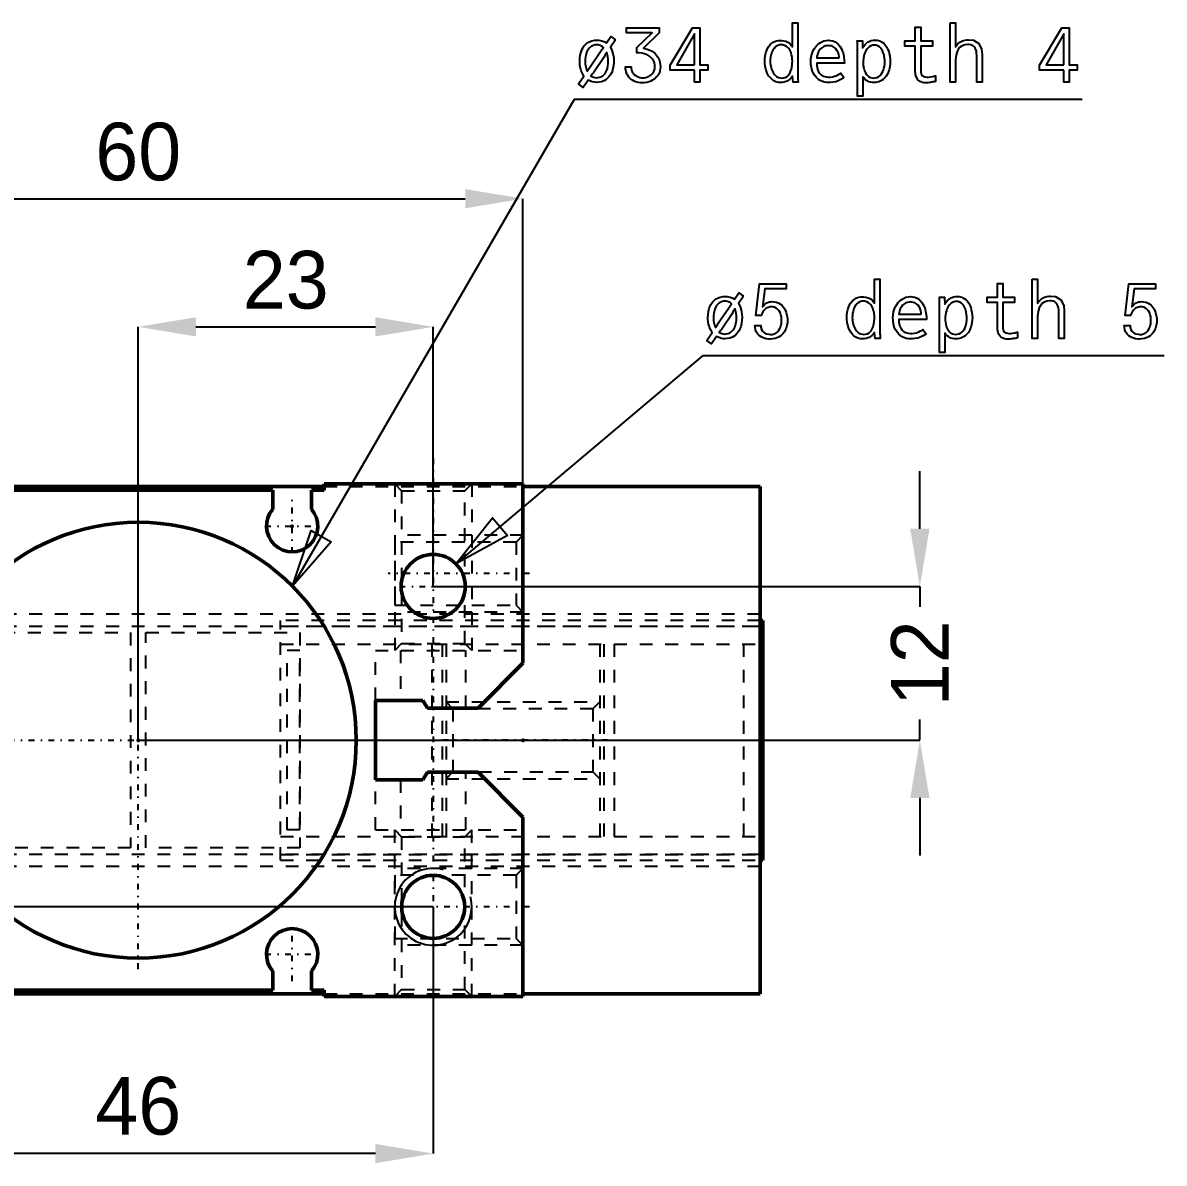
# Model space of a CAD drawing. Header units: millimetres. Extents: x -98 to 80, y -33 to 56.
# Drawn here: x -9 to 80, y -33 to 56 of the extents above; entities that cross this region are included whole.
import ezdxf

# ---------------------------------------------------------------- set-up
doc = ezdxf.new("R2010")
doc.units = ezdxf.units.MM
doc.linetypes.add('Center', pattern=[1.5, 0.45, -0.5, 0.05, -0.5])
doc.linetypes.add('Dashed', pattern=[2, 1, -1])
for name, color, linetype, lineweight in [('2d ConnectionPoints', 7, 'Continuous', 50), ('AM_0', 7, 'Continuous', 50), ('AM_4', 3, 'Continuous', 25), ('AM_5', 3, 'Continuous', 25), ('AM_7', 7, 'Center', 25), ('AM_9', 6, 'Dashed', 25)]:
    doc.layers.add(name, color=color, linetype=linetype, lineweight=lineweight)
doc.dimstyles.new('ISO-25', dxfattribs={"dimtxt": 2.5, "dimasz": 2.5, "dimexe": 1.25, "dimexo": 0.625, "dimtad": 1, "dimtxsty": 'Standard', "dimcen": 2.5, "dimadec": 0, "dimazin": 0, "dimtfac": 1, "dimtmove": 0, "dimatfit": 3, "dimfxl": 0, "dimarcsym": 0})

# ---------------------------------------------------------------- blocks, each defined once
blk = doc.blocks.new('1_MHZ2_32S_Finger_0__1_0_in_MHZ2_32S_48_0__1')
at = {"layer": 'AM_0'}
for p, q in [((48.7, 9.35), (48.5, 9.35)), ((48.7, -9.35), (48.7, 9.35)), ((48.5, 7.5), (48.7, 7.5)), ((48.5, -7.5), (48.7, -7.5)), ((48.5, -9.35), (48.7, -9.35))]:
    blk.add_line(p, q, dxfattribs=at)
at = {"layer": 'AM_4'}
for p, q in [((48.5, 8.911), (48.7, 8.911)), ((48.5, -8.911), (48.7, -8.911))]:
    blk.add_line(p, q, dxfattribs=at)
at = {"layer": 'AM_5', "linetype": 'Dashed'}
for p, q in [((24, 3), (36, 3)), ((24, -3), (36, -3))]:
    blk.add_line(p, q, dxfattribs=at)
at = {"layer": 'AM_7'}
blk.add_line((36.6, 0), (23.4, 0), dxfattribs=at)
at = {"layer": 'AM_9'}
for p, q in [((11.1, -9.35), (11.1, 9.35)), ((48.5, 9.35), (11.1, 9.35)), ((11.1, 8.911), (48.7, 8.911)), ((11.1, 8.911), (48.5, 8.911)), ((11.1, 7.5), (48.5, 7.5)), ((22.9, 7.5), (22.9, -7.5)), ((23.7, 7.5), (23.7, -7.5)), ((24, 7.5), (24, -7.5)), ((36, 7.5), (36, -7.5)), ((36.3, 7.5), (36.3, -7.5)), ((37.1, 7.5), (37.1, -7.5)), ((47.2, 7.5), (47.2, -7.5)), ((11.6, -7), (11.6, 7)), ((12.6, 7), (11.6, 7)), ((12.6, -7), (12.6, 7)), ((24.542, 2.459), (24, 3)), ((36, 3), (35.459, 2.459)), ((35.459, 2.459), (24.542, 2.459)), ((24.542, 2.459), (24.542, -2.459)), ((35.459, 2.459), (35.459, -2.459)), ((24, -3), (24.542, -2.459)), ((24.542, -2.459), (35.459, -2.459)), ((35.459, -2.459), (36, -3)), ((12.6, -7), (11.6, -7)), ((11.1, -7.5), (48.5, -7.5)), ((11.1, -8.911), (48.7, -8.911)), ((11.1, -8.911), (48.5, -8.911)), ((11.1, -9.35), (48.5, -9.35))]:
    blk.add_line(p, q, dxfattribs=at)
blk = doc.blocks.new('3_MHZ2_32S_Body_0__0_in_MHZ2_32S_48_0__1')
at = {"layer": 'AM_0'}
for p, q in [((-48.5, 19.8), (-30, 19.8)), ((-48.5, -19.8), (-48.5, 19.8)), ((-30, 20), (-14.5, 20)), ((-30, 6), (-30, 20)), ((-14.5, 19.5), (-14.5, 20)), ((-14.5, 19.8), (14.5, 19.8)), ((14.5, 20), (30, 20)), ((14.5, 20), (14.5, 19.5)), ((30, 20), (30, 6)), ((30, 19.8), (48.5, 19.8)), ((48.5, -19.8), (48.5, 19.8)), ((-13.5, 19.5), (-14.5, 19.5)), ((-13.5, 18.023), (-13.5, 19.5)), ((10.5, 19.5), (-10.5, 19.5)), ((-10.5, 19.5), (-10.5, 18.023)), ((10.5, 18.023), (10.5, 19.5)), ((14.5, 19.5), (13.5, 19.5)), ((13.5, 19.5), (13.5, 18.023)), ((-30, 6), (-26.5, 2.5)), ((26.5, 2.5), (30, 6)), ((-22.546, 2.5), (-22.2, 3.1)), ((-22.2, 3.1), (-18.5, 3.1)), ((-18.5, 3.1), (-18.5, -3.1)), ((18.5, -3.1), (18.5, 3.1)), ((18.5, 3.1), (22.2, 3.1)), ((22.2, 3.1), (22.546, 2.5)), ((-26.5, 2.5), (-22.546, 2.5)), ((22.546, 2.5), (26.5, 2.5)), ((-26.5, -2.5), (-30, -6)), ((-22.546, -2.5), (-26.5, -2.5)), ((-22.2, -3.1), (-22.546, -2.5)), ((22.546, -2.5), (22.2, -3.1)), ((26.5, -2.5), (22.546, -2.5)), ((30, -6), (26.5, -2.5)), ((-18.5, -3.1), (-22.2, -3.1)), ((22.2, -3.1), (18.5, -3.1)), ((-30, -20), (-30, -6)), ((30, -6), (30, -20)), ((-13.5, -19.5), (-13.5, -18.023)), ((-10.5, -18.023), (-10.5, -19.5)), ((10.5, -19.5), (10.5, -18.023)), ((13.5, -18.023), (13.5, -19.5)), ((-14.5, -20), (-14.5, -19.5)), ((-14.5, -19.5), (-13.5, -19.5)), ((-10.5, -19.5), (10.5, -19.5)), ((13.5, -19.5), (14.5, -19.5)), ((14.5, -19.5), (14.5, -20)), ((-48.5, -19.8), (-30, -19.8)), ((-14.5, -20), (-30, -20)), ((-14.5, -19.8), (14.5, -19.8)), ((30, -20), (14.5, -20)), ((30, -19.8), (48.5, -19.8))]:
    blk.add_line(p, q, dxfattribs=at)
for centre, radius in [((0, 0), 17), ((-23, 13), 2.458), ((23, 12), 2.5), ((23, -13), 2.458)]:
    blk.add_circle(centre, radius, dxfattribs=at)
for centre, start, end in [((-12, 16.7), 138.59038, 41.40962), ((12, 16.7), 138.59038, 41.40962), ((-12, -16.7), 318.59038, 221.40962), ((12, -16.7), 318.59038, 221.40962)]:
    blk.add_arc(centre, 2, start, end, dxfattribs=at)
at = {"layer": 'AM_5', "linetype": 'Dashed'}
for p, q in [((-26, 20), (-26, 7)), ((-20, 20), (-20, 7)), ((20, 20), (20, 7)), ((26, 20), (26, 7)), ((30, 16), (20, 16)), ((-30, 14.5), (-25, 14.5)), ((30, 10), (20, 10)), ((-30, 9.5), (-25, 9.5)), ((-26, -20), (-26, -7)), ((-20, -20), (-20, -7)), ((20, -20), (20, -7)), ((26, -20), (26, -7)), ((30, -10), (20, -10)), ((30, -16), (20, -16))]:
    blk.add_line(p, q, dxfattribs=at)
at = {"layer": 'AM_5'}
for centre in [(-23, 13), (23, -13)]:
    blk.add_arc(centre, 3, 75, 15, dxfattribs=at)
at = {"layer": 'AM_7'}
for p, q in [((-23, 22), (-23, -22)), ((23, 22), (23, -22)), ((-12, 14.6), (-12, 18.8)), ((12, 14.6), (12, 18.8)), ((0, -17.85), (0, 17.85)), ((-14.1, 16.7), (-9.9, 16.7)), ((9.9, 16.7), (14.1, 16.7)), ((-26.15, 13), (-19.85, 13)), ((30.5, 13), (19.5, 13)), ((-24.75, 12), (-30.25, 12)), ((20.375, 12), (25.625, 12)), ((-17.85, 0), (17.85, 0)), ((30.5, -13), (19.5, -13)), ((-12, -18.8), (-12, -14.6)), ((12, -18.8), (12, -14.6)), ((-14.1, -16.7), (-9.9, -16.7)), ((9.9, -16.7), (14.1, -16.7))]:
    blk.add_line(p, q, dxfattribs=at)
at = {"layer": 'AM_9'}
for p, q in [((-30, 19.8), (-14.5, 19.8)), ((-26, 20), (-25.458, 19.459)), ((-20.541, 19.459), (-20, 20)), ((14.5, 19.8), (30, 19.8)), ((20, 20), (20.541, 19.459)), ((25.459, 19.459), (26, 20)), ((-25.458, 19.459), (-25.458, 7.541)), ((-25.458, 19.459), (-20.541, 19.459)), ((-20.541, 7.541), (-20.541, 19.459)), ((20.541, 19.459), (20.541, 7.541)), ((20.541, 19.459), (25.459, 19.459)), ((25.459, 7.541), (25.459, 19.459)), ((29.459, 15.459), (20, 15.459)), ((20, 15.459), (20, 10.541)), ((30, 16), (29.459, 15.459)), ((29.459, 15.459), (29.459, 10.541)), ((-29.567, 14.067), (-30, 14.5)), ((-25, 14.067), (-29.567, 14.067)), ((-29.567, 9.933), (-29.567, 14.067)), ((-25, 9.933), (-25, 14.067)), ((48.5, 9.837), (-48.5, 9.837)), ((-30, 9.5), (-29.567, 9.933)), ((-29.567, 9.933), (-25, 9.933)), ((20, 10.541), (29.459, 10.541)), ((29.459, 10.541), (30, 10)), ((-48.5, 8.9), (48.5, 8.9)), ((-12.6, -8.4), (-12.6, 8.4)), ((-12.6, 8.4), (-0.6, 8.4)), ((-0.6, 8.4), (-0.6, -8.4)), ((0.6, 8.4), (12.6, 8.4)), ((0.6, -8.4), (0.6, 8.4)), ((12.6, 8.4), (12.6, -8.4)), ((-25.458, 7.541), (-26, 7)), ((-25.458, 7.541), (-20.541, 7.541)), ((-20, 7), (-20.541, 7.541)), ((20.541, 7.541), (20, 7)), ((20.541, 7.541), (25.459, 7.541)), ((26, 7), (25.459, 7.541)), ((-18.5, 7), (-30, 7)), ((-25.55, 7), (-25.55, 2.5)), ((-20.45, 3.1), (-20.45, 7)), ((-18.5, 3.1), (-18.5, 7)), ((18.5, 7), (30, 7)), ((18.5, 3.1), (18.5, 7)), ((20.45, 7), (20.45, 3.1)), ((25.55, 2.5), (25.55, 7)), ((-25.55, -2.5), (-25.55, -7)), ((25.55, -7), (25.55, -2.5)), ((-20.45, -7), (-20.45, -3.1)), ((-18.5, -7), (-18.5, -3.1)), ((18.5, -7), (18.5, -3.1)), ((20.45, -3.1), (20.45, -7)), ((-18.5, -7), (-30, -7)), ((-26, -7), (-25.458, -7.542)), ((-20.541, -7.542), (-20, -7)), ((18.5, -7), (30, -7)), ((20, -7), (20.541, -7.542)), ((25.459, -7.542), (26, -7)), ((-25.458, -7.542), (-25.458, -19.459)), ((-25.458, -7.542), (-20.541, -7.542)), ((-20.541, -19.459), (-20.541, -7.542)), ((20.541, -7.542), (20.541, -19.459)), ((20.541, -7.542), (25.459, -7.542)), ((25.459, -19.459), (25.459, -7.542)), ((-0.6, -8.4), (-12.6, -8.4)), ((12.6, -8.4), (0.6, -8.4)), ((-48.5, -8.9), (48.5, -8.9)), ((-48.5, -9.837), (48.5, -9.837)), ((29.459, -10.541), (20, -10.541)), ((20, -10.541), (20, -15.459)), ((30, -10), (29.459, -10.541)), ((29.459, -10.541), (29.459, -15.459)), ((20, -15.459), (29.459, -15.459)), ((29.459, -15.459), (30, -16)), ((-25.458, -19.459), (-26, -20)), ((-25.458, -19.459), (-20.541, -19.459)), ((-20, -20), (-20.541, -19.459)), ((20.541, -19.459), (20, -20)), ((20.541, -19.459), (25.459, -19.459)), ((26, -20), (25.459, -19.459)), ((-30, -19.8), (-14.5, -19.8)), ((14.5, -19.8), (30, -19.8))]:
    blk.add_line(p, q, dxfattribs=at)
blk = doc.blocks.new('*D4')
at = {"layer": 'AM_5', "color": 0, "lineweight": -2}
for p, q in [((-30, 20), (-30, 42.25)), ((-25.5, 42.25), (25.5, 42.25)), ((30, 20), (30, 42.25))]:
    blk.add_line(p, q, dxfattribs=at)
at = {"layer": 'AM_5', "color": 0}
for points in [[(-25.5, 43), (-25.5, 41.5), (-30, 42.25)], [(25.5, 41.5), (25.5, 43), (30, 42.25)]]:
    blk.add_solid(points, dxfattribs=at)
at = {"layer": 'Defpoints', "color": 0}
for p in [(30, 42.25), (-30, 20), (30, 20)]:
    blk.add_point(p, dxfattribs=at)
at = {"layer": 'AM_5', "color": 0, "insert": (0, 45.897), "char_height": 4.5, "attachment_point": 5}
blk.add_mtext('60', dxfattribs=at)
blk = doc.blocks.new('*D5')
at = {"layer": 'AM_5', "color": 0, "lineweight": -2}
for p, q in [((-23, 13), (-23, -32.25)), ((23, -13), (23, -32.25)), ((18.5, -32.25), (-18.5, -32.25))]:
    blk.add_line(p, q, dxfattribs=at)
at = {"layer": 'AM_5', "color": 0}
for points in [[(-18.5, -31.5), (-18.5, -33), (-23, -32.25)], [(18.5, -33), (18.5, -31.5), (23, -32.25)]]:
    blk.add_solid(points, dxfattribs=at)
at = {"layer": 'Defpoints', "color": 0}
for p in [(-23, 13), (23, -13), (-23, -32.25)]:
    blk.add_point(p, dxfattribs=at)
at = {"layer": 'AM_5', "color": 0, "insert": (0, -28.552), "char_height": 4.5, "attachment_point": 5}
blk.add_mtext('46', dxfattribs=at)
blk = doc.blocks.new('*D6')
at = {"layer": 'AM_5', "color": 0, "lineweight": -2}
for p, q in [((0, 0), (0, 32.25)), ((4.5, 32.25), (18.5, 32.25)), ((23, 12), (23, 32.25))]:
    blk.add_line(p, q, dxfattribs=at)
at = {"layer": 'AM_5', "color": 0}
for points in [[(4.5, 33), (4.5, 31.5), (0, 32.25)], [(18.5, 31.5), (18.5, 33), (23, 32.25)]]:
    blk.add_solid(points, dxfattribs=at)
at = {"layer": 'Defpoints', "color": 0}
for p in [(23, 32.25), (23, 12), (0, 0)]:
    blk.add_point(p, dxfattribs=at)
at = {"layer": 'AM_5', "color": 0, "insert": (11.5, 35.897), "char_height": 4.5, "attachment_point": 5}
blk.add_mtext('23', dxfattribs=at)
blk = doc.blocks.new('*D7')
at = {"layer": 'AM_5', "color": 0, "lineweight": -2}
for p, q in [((-23, 13), (-60.95, 13)), ((-60.95, 8.5), (-60.95, 5.15)), ((-60.95, -8.5), (-60.95, -5.15)), ((23, -13), (-60.95, -13))]:
    blk.add_line(p, q, dxfattribs=at)
at = {"layer": 'AM_5', "color": 0}
for points in [[(-60.2, 8.5), (-61.7, 8.5), (-60.95, 13)], [(-61.7, -8.5), (-60.2, -8.5), (-60.95, -13)]]:
    blk.add_solid(points, dxfattribs=at)
at = {"layer": 'Defpoints', "color": 0}
for p in [(-60.95, 13), (-23, 13), (23, -13)]:
    blk.add_point(p, dxfattribs=at)
at = {"layer": 'AM_5', "color": 0, "insert": (-60.95, 0), "char_height": 4.5, "attachment_point": 5, "rotation": 90}
blk.add_mtext('26', dxfattribs=at)
blk = doc.blocks.new('*D9')
at = {"layer": 'AM_5', "color": 0, "lineweight": -2}
for p, q in [((60.95, 16.5), (60.95, 21)), ((23, 12), (60.95, 12)), ((60.95, 12), (60.95, 10.395)), ((60.95, 0), (60.95, 1.605)), ((0, 0), (60.95, 0)), ((60.95, -4.5), (60.95, -9))]:
    blk.add_line(p, q, dxfattribs=at)
at = {"layer": 'AM_5', "color": 0}
for points in [[(60.2, 16.5), (61.7, 16.5), (60.95, 12)], [(61.7, -4.5), (60.2, -4.5), (60.95, 0)]]:
    blk.add_solid(points, dxfattribs=at)
at = {"layer": 'Defpoints', "color": 0}
for p in [(23, 12), (60.95, 12), (0, 0)]:
    blk.add_point(p, dxfattribs=at)
at = {"layer": 'AM_5', "color": 0, "insert": (60.95, 6), "char_height": 4.5, "attachment_point": 5, "rotation": 90}
blk.add_mtext('12', dxfattribs=at)

msp = doc.modelspace()

# ---------------------------------------------------------------- linework, layer by layer
at = {"layer": '2d ConnectionPoints'}
for p in [(12, 16.7), (0, 0), (0, 0), (0, 0), (0, 0), (30, 0)]:
    msp.add_point(p, dxfattribs=at)
at = {"layer": 'AM_5'}
for p, q in [((34, 50), (12.021, 12.021)), ((73.6, 50), (34, 50)), ((44, 30), (24.768, 13.768)), ((80, 30), (44, 30))]:
    msp.add_line(p, q, dxfattribs=at)
for points in [[(38.439, 52.526), (38.439, 52.526), (38.444, 52.427), (38.471, 52.287), (38.471, 52.287), (38.519, 52.16), (38.564, 52.081), (38.564, 52.081), (38.617, 52.009), (38.709, 51.913), (38.709, 51.913), (38.816, 51.833), (38.896, 51.789), (38.896, 51.789), (38.98, 51.752), (39.111, 51.712), (39.111, 51.712), (39.247, 51.69), (39.34, 51.686), (39.34, 51.686), (39.44, 51.691), (39.584, 51.712), (39.584, 51.712), (39.722, 51.753), (39.811, 51.79), (39.811, 51.79), (39.896, 51.835), (40.009, 51.916), (40.009, 51.916), (40.106, 52.013), (40.162, 52.086), (40.162, 52.086), (40.21, 52.165), (40.261, 52.291), (40.261, 52.291), (40.289, 52.429), (40.294, 52.526), (40.294, 52.526), (40.287, 52.664), (40.248, 52.855), (40.248, 52.855), (40.176, 53.027), (40.11, 53.13), (40.11, 53.13), (40.03, 53.224), (39.891, 53.346), (39.891, 53.346), (39.728, 53.447), (39.605, 53.501), (39.605, 53.501), (39.474, 53.546), (39.263, 53.595), (39.263, 53.595), (39.037, 53.621), (38.878, 53.626), (38.878, 54.035), (40.066, 55.199), (38.083, 55.199), (38.083, 55.591), (40.622, 55.591), (40.622, 55.182), (39.408, 53.983), (39.408, 53.983), (39.672, 53.921), (40.01, 53.789), (40.01, 53.789), (40.275, 53.608), (40.412, 53.46), (40.412, 53.46), (40.521, 53.296), (40.639, 53.029), (40.639, 53.029), (40.703, 52.735), (40.715, 52.526), (40.715, 52.526), (40.707, 52.375), (40.664, 52.164), (40.664, 52.164), (40.584, 51.972), (40.51, 51.855), (40.51, 51.855), (40.424, 51.747), (40.276, 51.607), (40.276, 51.607), (40.107, 51.492), (39.982, 51.429), (39.982, 51.429), (39.852, 51.377), (39.652, 51.321), (39.652, 51.321), (39.446, 51.291), (39.305, 51.286), (39.305, 51.286), (39.169, 51.291), (38.971, 51.321), (38.971, 51.321), (38.782, 51.376), (38.66, 51.428), (38.66, 51.428), (38.545, 51.49), (38.39, 51.604), (38.39, 51.604), (38.255, 51.743), (38.178, 51.85), (38.178, 51.85), (38.112, 51.967), (38.041, 52.159), (38.041, 52.159), (38.002, 52.372), (37.995, 52.526), (38.439, 52.526)], [(43.382, 52.286), (41.487, 52.286), (41.487, 52.666), (43.212, 55.591), (43.792, 55.591), (43.792, 52.681), (44.423, 52.681), (44.423, 52.286), (43.792, 52.286), (43.792, 51.35), (43.382, 51.35), (43.382, 52.286)], [(50.094, 51.315), (50.094, 51.315), (49.933, 51.325), (49.713, 51.377), (49.713, 51.377), (49.517, 51.473), (49.4, 51.562), (49.4, 51.562), (49.295, 51.666), (49.159, 51.844), (49.159, 51.844), (49.049, 52.046), (48.991, 52.195), (48.991, 52.195), (48.943, 52.351), (48.892, 52.589), (48.892, 52.589), (48.864, 52.834), (48.859, 53), (48.859, 53), (48.864, 53.158), (48.891, 53.39), (48.891, 53.39), (48.942, 53.617), (48.988, 53.765), (48.988, 53.765), (49.045, 53.906), (49.152, 54.099), (49.152, 54.099), (49.286, 54.268), (49.389, 54.367), (49.389, 54.367), (49.503, 54.452), (49.694, 54.544), (49.694, 54.544), (49.908, 54.593), (50.064, 54.603), (50.064, 54.603), (50.181, 54.598), (50.348, 54.573), (50.348, 54.573), (50.507, 54.527), (50.608, 54.484), (50.608, 54.484), (50.704, 54.431), (50.834, 54.327), (50.834, 54.327), (50.946, 54.196), (51.012, 54.094), (51.012, 55.971), (51.433, 55.971), (51.433, 52.052), (51.433, 52.052), (51.433, 52.01), (51.434, 51.941), (51.434, 51.941), (51.435, 51.867), (51.436, 51.814), (51.436, 51.814), (51.437, 51.762), (51.439, 51.693), (51.439, 51.693), (51.441, 51.636), (51.442, 51.604), (51.451, 51.35), (51.076, 51.35), (51.012, 51.806), (51.012, 51.806), (50.933, 51.707), (50.809, 51.58), (50.809, 51.58), (50.682, 51.481), (50.594, 51.429), (50.594, 51.429), (50.503, 51.388), (50.358, 51.343), (50.358, 51.343), (50.203, 51.319), (50.094, 51.315)], [(61.397, 51.286), (61.397, 51.286), (61.296, 51.29), (61.156, 51.313), (61.156, 51.313), (61.032, 51.356), (60.956, 51.395), (60.956, 51.395), (60.888, 51.443), (60.799, 51.526), (60.799, 51.526), (60.726, 51.625), (60.686, 51.7), (60.686, 51.7), (60.653, 51.78), (60.618, 51.908), (60.618, 51.908), (60.599, 52.047), (60.595, 52.146), (60.595, 54.158), (59.788, 54.158), (59.788, 54.568), (60.595, 54.568), (60.595, 55.626), (61.016, 55.626), (61.016, 54.568), (61.929, 54.568), (61.929, 54.158), (61.016, 54.158), (61.016, 52.292), (61.016, 52.292), (61.018, 52.218), (61.027, 52.117), (61.027, 52.117), (61.044, 52.03), (61.059, 51.979), (61.059, 51.979), (61.079, 51.933), (61.121, 51.873), (61.121, 51.873), (61.178, 51.823), (61.224, 51.795), (61.224, 51.795), (61.278, 51.771), (61.374, 51.746), (61.374, 51.746), (61.49, 51.733), (61.578, 51.73), (61.578, 51.73), (61.643, 51.734), (61.78, 51.754), (61.78, 51.754), (61.966, 51.79), (62.116, 51.824), (62.175, 51.836), (62.175, 51.397), (62.175, 51.397), (62.091, 51.379), (61.969, 51.354), (61.969, 51.354), (61.85, 51.331), (61.773, 51.318), (61.773, 51.318), (61.696, 51.306), (61.583, 51.294), (61.583, 51.294), (61.471, 51.287), (61.397, 51.286)], [(63.3, 55.971), (63.721, 55.971), (63.721, 54.105), (63.721, 54.105), (63.795, 54.208), (63.92, 54.342), (63.92, 54.342), (64.062, 54.454), (64.166, 54.515), (64.166, 54.515), (64.275, 54.565), (64.445, 54.62), (64.445, 54.62), (64.623, 54.65), (64.745, 54.655), (64.745, 54.655), (65.128, 54.609), (65.544, 54.367), (65.544, 54.367), (65.767, 53.918), (65.81, 53.503), (65.81, 51.35), (65.389, 51.35), (65.389, 53.316), (65.389, 53.316), (65.387, 53.431), (65.377, 53.59), (65.377, 53.59), (65.359, 53.731), (65.342, 53.816), (65.342, 53.816), (65.319, 53.894), (65.267, 54), (65.267, 54), (65.195, 54.094), (65.136, 54.149), (65.136, 54.149), (65.065, 54.197), (64.936, 54.248), (64.936, 54.248), (64.779, 54.276), (64.657, 54.281), (64.657, 54.281), (64.473, 54.266), (64.235, 54.186), (64.235, 54.186), (64.045, 54.037), (63.945, 53.901), (63.945, 53.901), (63.865, 53.736), (63.777, 53.443), (63.777, 53.443), (63.73, 53.094), (63.721, 52.83), (63.721, 51.35), (63.3, 51.35), (63.3, 55.971)], [(72.182, 52.286), (70.287, 52.286), (70.287, 52.666), (72.012, 55.591), (72.592, 55.591), (72.592, 52.681), (73.223, 52.681), (73.223, 52.286), (72.592, 52.286), (72.592, 51.35), (72.182, 51.35), (72.182, 52.286)], [(37.206, 54.632), (36.817, 54.064), (36.817, 54.064), (36.914, 53.883), (37.019, 53.577), (37.019, 53.577), (37.075, 53.233), (37.086, 52.982), (37.086, 52.982), (37.079, 52.787), (37.045, 52.513), (37.045, 52.513), (36.981, 52.261), (36.922, 52.106), (36.922, 52.106), (36.851, 51.963), (36.724, 51.773), (36.724, 51.773), (36.572, 51.614), (36.457, 51.526), (36.457, 51.526), (36.333, 51.452), (36.131, 51.372), (36.131, 51.372), (35.911, 51.329), (35.755, 51.321), (35.755, 51.321), (35.611, 51.328), (35.405, 51.366), (35.405, 51.366), (35.212, 51.437), (35.091, 51.502), (34.696, 50.917), (34.328, 51.198), (34.752, 51.821), (34.752, 51.821), (34.69, 51.911), (34.61, 52.057), (34.61, 52.057), (34.544, 52.217), (34.507, 52.331), (34.507, 52.331), (34.477, 52.451), (34.445, 52.641), (34.445, 52.641), (34.427, 52.842), (34.424, 52.982), (34.424, 52.982), (34.431, 53.177), (34.465, 53.45), (34.465, 53.45), (34.528, 53.7), (34.586, 53.854), (34.586, 53.854), (34.657, 53.996), (34.784, 54.182), (34.784, 54.182), (34.935, 54.339), (35.05, 54.426), (35.05, 54.426), (35.175, 54.498), (35.378, 54.576), (35.378, 54.576), (35.601, 54.618), (35.761, 54.626), (35.761, 54.626), (35.928, 54.617), (36.161, 54.57), (36.161, 54.57), (36.372, 54.482), (36.501, 54.401), (36.843, 54.907), (37.206, 54.632)], [(43.388, 52.681), (43.388, 55.1), (41.99, 52.681), (43.388, 52.681)], [(53.811, 51.303), (53.811, 51.303), (53.683, 51.31), (53.493, 51.346), (53.493, 51.346), (53.304, 51.413), (53.179, 51.474), (53.179, 51.474), (53.058, 51.551), (52.892, 51.697), (52.892, 51.697), (52.744, 51.88), (52.657, 52.023), (52.657, 52.023), (52.581, 52.182), (52.5, 52.451), (52.5, 52.451), (52.456, 52.758), (52.448, 52.982), (52.448, 52.982), (52.455, 53.159), (52.494, 53.413), (52.494, 53.413), (52.567, 53.653), (52.635, 53.806), (52.635, 53.806), (52.715, 53.948), (52.854, 54.139), (52.854, 54.139), (53.016, 54.301), (53.136, 54.393), (53.136, 54.393), (53.264, 54.471), (53.464, 54.555), (53.464, 54.555), (53.672, 54.6), (53.816, 54.608), (53.816, 54.608), (53.958, 54.6), (54.159, 54.557), (54.159, 54.557), (54.345, 54.477), (54.461, 54.404), (54.461, 54.404), (54.569, 54.314), (54.713, 54.15), (54.713, 54.15), (54.834, 53.951), (54.903, 53.798), (54.903, 53.798), (54.96, 53.632), (55.023, 53.357), (55.023, 53.357), (55.056, 53.054), (55.062, 52.836), (52.91, 52.836), (52.91, 52.836), (52.916, 52.631), (52.963, 52.362), (52.963, 52.362), (53.054, 52.14), (53.139, 52.017), (53.139, 52.017), (53.243, 51.916), (53.428, 51.806), (53.428, 51.806), (53.649, 51.747), (53.816, 51.736), (53.816, 51.736), (53.948, 51.74), (54.128, 51.76), (54.128, 51.76), (54.289, 51.796), (54.385, 51.83), (54.385, 51.83), (54.475, 51.869), (54.602, 51.932), (54.602, 51.932), (54.72, 52.002), (54.793, 52.052), (55.033, 51.701), (55.033, 51.701), (54.944, 51.634), (54.797, 51.543), (54.797, 51.543), (54.634, 51.463), (54.517, 51.416), (54.517, 51.416), (54.392, 51.375), (54.189, 51.331), (54.189, 51.331), (53.968, 51.308), (53.811, 51.303)], [(56.086, 53.848), (56.086, 53.848), (56.085, 54.003), (56.081, 54.225), (56.081, 54.225), (56.074, 54.435), (56.068, 54.568), (56.472, 54.568), (56.489, 54.012), (56.489, 54.012), (56.559, 54.124), (56.675, 54.273), (56.675, 54.273), (56.806, 54.397), (56.9, 54.467), (56.9, 54.467), (57.001, 54.524), (57.162, 54.586), (57.162, 54.586), (57.337, 54.62), (57.46, 54.626), (57.46, 54.626), (57.615, 54.616), (57.827, 54.565), (57.827, 54.565), (58.015, 54.469), (58.127, 54.38), (58.127, 54.38), (58.228, 54.277), (58.358, 54.101), (58.358, 54.101), (58.462, 53.901), (58.518, 53.754), (58.518, 53.754), (58.562, 53.601), (58.611, 53.367), (58.611, 53.367), (58.637, 53.127), (58.642, 52.965), (58.642, 52.965), (58.637, 52.797), (58.608, 52.552), (58.608, 52.552), (58.555, 52.316), (58.506, 52.163), (58.506, 52.163), (58.445, 52.018), (58.332, 51.821), (58.332, 51.821), (58.19, 51.648), (58.08, 51.547), (58.08, 51.547), (57.959, 51.462), (57.754, 51.369), (57.754, 51.369), (57.523, 51.319), (57.355, 51.309), (57.355, 51.309), (57.248, 51.313), (57.099, 51.336), (57.099, 51.336), (56.963, 51.377), (56.88, 51.416), (56.88, 51.416), (56.801, 51.463), (56.686, 51.554), (56.686, 51.554), (56.577, 51.666), (56.507, 51.754), (56.507, 50.239), (56.086, 50.239), (56.086, 53.848)], [(72.188, 52.681), (72.188, 55.1), (70.79, 52.681), (72.188, 52.681)], [(34.857, 52.947), (34.857, 52.947), (34.863, 52.775), (34.894, 52.536), (34.894, 52.536), (34.951, 52.322), (35.003, 52.192), (35.158, 52.421), (35.228, 52.549), (36.042, 53.737), (36.1, 53.807), (36.27, 54.056), (36.27, 54.056), (36.177, 54.126), (36.026, 54.203), (36.026, 54.203), (35.858, 54.244), (35.737, 54.252), (35.737, 54.252), (35.635, 54.245), (35.49, 54.212), (35.49, 54.212), (35.357, 54.151), (35.275, 54.095), (35.275, 54.095), (35.199, 54.027), (35.099, 53.904), (35.099, 53.904), (35.014, 53.756), (34.967, 53.643), (34.967, 53.643), (34.927, 53.521), (34.884, 53.321), (34.884, 53.321), (34.861, 53.103), (34.857, 52.947)], [(35.737, 51.689), (35.737, 51.689), (35.845, 51.695), (35.995, 51.728), (35.995, 51.728), (36.133, 51.788), (36.219, 51.843), (36.219, 51.843), (36.297, 51.91), (36.402, 52.029), (36.402, 52.029), (36.49, 52.173), (36.539, 52.282), (36.539, 52.282), (36.58, 52.4), (36.624, 52.592), (36.624, 52.592), (36.648, 52.802), (36.653, 52.953), (36.653, 52.953), (36.648, 53.11), (36.624, 53.331), (36.624, 53.331), (36.578, 53.533), (36.536, 53.658), (36.375, 53.421), (36.305, 53.269), (35.503, 52.075), (35.427, 51.999), (35.305, 51.818), (35.305, 51.818), (35.383, 51.772), (35.508, 51.721), (35.508, 51.721), (35.642, 51.694), (35.737, 51.689)], [(50.187, 51.66), (50.187, 51.66), (50.304, 51.668), (50.461, 51.711), (50.461, 51.711), (50.596, 51.789), (50.674, 51.862), (50.674, 51.862), (50.743, 51.946), (50.83, 52.087), (50.83, 52.087), (50.897, 52.246), (50.932, 52.361), (50.932, 52.361), (50.958, 52.48), (50.988, 52.663), (50.988, 52.663), (51.003, 52.85), (51.006, 52.976), (51.006, 52.976), (51.003, 53.104), (50.984, 53.29), (50.984, 53.29), (50.95, 53.471), (50.918, 53.588), (50.918, 53.588), (50.879, 53.699), (50.803, 53.852), (50.803, 53.852), (50.706, 53.985), (50.63, 54.064), (50.63, 54.064), (50.546, 54.132), (50.402, 54.205), (50.402, 54.205), (50.238, 54.244), (50.117, 54.252), (50.117, 54.252), (50.009, 54.244), (49.861, 54.204), (49.861, 54.204), (49.729, 54.129), (49.65, 54.06), (49.65, 54.06), (49.579, 53.979), (49.486, 53.844), (49.486, 53.844), (49.411, 53.69), (49.371, 53.577), (49.371, 53.577), (49.338, 53.461), (49.303, 53.285), (49.303, 53.285), (49.284, 53.107), (49.28, 52.988), (49.28, 52.988), (49.285, 52.863), (49.306, 52.676), (49.306, 52.676), (49.346, 52.491), (49.383, 52.368), (49.383, 52.368), (49.428, 52.249), (49.511, 52.087), (49.511, 52.087), (49.612, 51.945), (49.69, 51.86), (49.69, 51.86), (49.775, 51.788), (49.917, 51.71), (49.917, 51.71), (50.074, 51.668), (50.187, 51.66)], [(54.653, 53.24), (54.653, 53.24), (54.645, 53.35), (54.619, 53.506), (54.619, 53.506), (54.574, 53.65), (54.535, 53.74), (54.535, 53.74), (54.487, 53.822), (54.405, 53.932), (54.405, 53.932), (54.308, 54.023), (54.236, 54.075), (54.236, 54.075), (54.159, 54.117), (54.035, 54.163), (54.035, 54.163), (53.903, 54.188), (53.811, 54.193), (53.811, 54.193), (53.716, 54.188), (53.581, 54.163), (53.581, 54.163), (53.454, 54.117), (53.373, 54.075), (53.373, 54.075), (53.297, 54.023), (53.195, 53.932), (53.195, 53.932), (53.107, 53.822), (53.056, 53.74), (53.056, 53.74), (53.012, 53.65), (52.961, 53.506), (52.961, 53.506), (52.928, 53.35), (52.916, 53.24), (54.653, 53.24)], [(57.352, 51.66), (57.352, 51.66), (57.459, 51.667), (57.607, 51.704), (57.607, 51.704), (57.741, 51.771), (57.823, 51.834), (57.823, 51.834), (57.897, 51.908), (57.994, 52.036), (57.994, 52.036), (58.074, 52.184), (58.117, 52.293), (58.117, 52.293), (58.152, 52.409), (58.19, 52.591), (58.19, 52.591), (58.211, 52.781), (58.215, 52.912), (58.215, 52.912), (58.212, 53.034), (58.195, 53.216), (58.195, 53.216), (58.163, 53.398), (58.135, 53.519), (58.135, 53.519), (58.098, 53.636), (58.028, 53.797), (58.028, 53.797), (57.94, 53.941), (57.871, 54.028), (57.871, 54.028), (57.794, 54.102), (57.662, 54.182), (57.662, 54.182), (57.512, 54.226), (57.402, 54.234), (57.402, 54.234), (57.29, 54.226), (57.135, 54.181), (57.135, 54.181), (56.996, 54.099), (56.912, 54.023), (56.912, 54.023), (56.836, 53.935), (56.737, 53.788), (56.737, 53.788), (56.658, 53.622), (56.615, 53.501), (56.615, 53.501), (56.58, 53.377), (56.543, 53.192), (56.543, 53.192), (56.522, 53.008), (56.518, 52.886), (56.518, 52.886), (56.522, 52.776), (56.539, 52.611), (56.539, 52.611), (56.57, 52.444), (56.599, 52.331), (56.599, 52.331), (56.635, 52.222), (56.706, 52.071), (56.706, 52.071), (56.796, 51.936), (56.867, 51.855), (56.867, 51.855), (56.946, 51.785), (57.082, 51.709), (57.082, 51.709), (57.237, 51.668), (57.352, 51.66)], [(49.294, 31.297), (49.294, 31.297), (49.162, 31.302), (48.973, 31.326), (48.973, 31.326), (48.797, 31.369), (48.685, 31.41), (48.685, 31.41), (48.581, 31.46), (48.441, 31.554), (48.441, 31.554), (48.32, 31.67), (48.251, 31.759), (48.251, 31.759), (48.192, 31.859), (48.129, 32.027), (48.129, 32.027), (48.095, 32.217), (48.088, 32.356), (48.545, 32.356), (48.545, 32.356), (48.553, 32.225), (48.598, 32.053), (48.598, 32.053), (48.68, 31.913), (48.757, 31.836), (48.757, 31.836), (48.847, 31.772), (49.001, 31.704), (49.001, 31.704), (49.179, 31.667), (49.311, 31.66), (49.311, 31.66), (49.424, 31.666), (49.579, 31.699), (49.579, 31.699), (49.715, 31.759), (49.797, 31.815), (49.797, 31.815), (49.87, 31.881), (49.964, 31.994), (49.964, 31.994), (50.04, 32.125), (50.08, 32.222), (50.08, 32.222), (50.113, 32.324), (50.148, 32.485), (50.148, 32.485), (50.167, 32.654), (50.171, 32.772), (50.171, 32.772), (50.168, 32.879), (50.149, 33.035), (50.149, 33.035), (50.115, 33.185), (50.083, 33.282), (50.083, 33.282), (50.045, 33.374), (49.973, 33.497), (49.973, 33.497), (49.885, 33.604), (49.817, 33.667), (49.817, 33.667), (49.742, 33.719), (49.618, 33.776), (49.618, 33.776), (49.477, 33.807), (49.375, 33.813), (49.375, 33.813), (49.267, 33.806), (49.114, 33.768), (49.114, 33.768), (48.972, 33.699), (48.884, 33.634), (48.884, 33.634), (48.804, 33.558), (48.706, 33.423), (48.706, 33.423), (48.632, 33.265), (48.597, 33.146), (48.153, 33.146), (48.457, 35.603), (50.522, 35.603), (50.522, 35.223), (48.872, 35.223), (48.685, 33.816), (48.685, 33.816), (48.747, 33.891), (48.844, 33.99), (48.844, 33.99), (48.945, 34.071), (49.016, 34.116), (49.016, 34.116), (49.09, 34.152), (49.209, 34.191), (49.209, 34.191), (49.34, 34.212), (49.434, 34.217), (49.434, 34.217), (49.577, 34.209), (49.778, 34.168), (49.778, 34.168), (49.96, 34.093), (50.072, 34.023), (50.072, 34.023), (50.174, 33.941), (50.309, 33.796), (50.309, 33.796), (50.42, 33.626), (50.481, 33.498), (50.481, 33.498), (50.532, 33.363), (50.586, 33.148), (50.586, 33.148), (50.616, 32.919), (50.622, 32.76), (50.622, 32.76), (50.615, 32.592), (50.58, 32.354), (50.58, 32.354), (50.515, 32.135), (50.455, 31.998), (50.455, 31.998), (50.383, 31.871), (50.254, 31.703), (50.254, 31.703), (50.102, 31.561), (49.987, 31.482), (49.987, 31.482), (49.863, 31.415), (49.663, 31.343), (49.663, 31.343), (49.447, 31.305), (49.294, 31.297)], [(56.494, 31.315), (56.494, 31.315), (56.333, 31.325), (56.113, 31.377), (56.113, 31.377), (55.917, 31.473), (55.8, 31.562), (55.8, 31.562), (55.695, 31.666), (55.559, 31.844), (55.559, 31.844), (55.449, 32.046), (55.391, 32.195), (55.391, 32.195), (55.343, 32.351), (55.292, 32.589), (55.292, 32.589), (55.264, 32.834), (55.259, 33), (55.259, 33), (55.264, 33.158), (55.291, 33.39), (55.291, 33.39), (55.342, 33.617), (55.388, 33.765), (55.388, 33.765), (55.445, 33.906), (55.552, 34.099), (55.552, 34.099), (55.686, 34.268), (55.789, 34.367), (55.789, 34.367), (55.903, 34.452), (56.094, 34.544), (56.094, 34.544), (56.308, 34.593), (56.464, 34.603), (56.464, 34.603), (56.581, 34.598), (56.748, 34.573), (56.748, 34.573), (56.907, 34.527), (57.008, 34.484), (57.008, 34.484), (57.104, 34.431), (57.234, 34.327), (57.234, 34.327), (57.346, 34.196), (57.412, 34.094), (57.412, 35.971), (57.833, 35.971), (57.833, 32.052), (57.833, 32.052), (57.833, 32.01), (57.834, 31.941), (57.834, 31.941), (57.835, 31.867), (57.836, 31.814), (57.836, 31.814), (57.837, 31.762), (57.839, 31.693), (57.839, 31.693), (57.841, 31.636), (57.842, 31.604), (57.851, 31.35), (57.476, 31.35), (57.412, 31.806), (57.412, 31.806), (57.333, 31.707), (57.209, 31.58), (57.209, 31.58), (57.082, 31.481), (56.994, 31.429), (56.994, 31.429), (56.903, 31.388), (56.758, 31.343), (56.758, 31.343), (56.603, 31.319), (56.494, 31.315)], [(67.797, 31.286), (67.797, 31.286), (67.696, 31.29), (67.556, 31.313), (67.556, 31.313), (67.432, 31.356), (67.356, 31.395), (67.356, 31.395), (67.288, 31.443), (67.199, 31.526), (67.199, 31.526), (67.126, 31.625), (67.086, 31.7), (67.086, 31.7), (67.053, 31.78), (67.018, 31.908), (67.018, 31.908), (66.999, 32.047), (66.995, 32.146), (66.995, 34.158), (66.188, 34.158), (66.188, 34.568), (66.995, 34.568), (66.995, 35.626), (67.416, 35.626), (67.416, 34.568), (68.329, 34.568), (68.329, 34.158), (67.416, 34.158), (67.416, 32.292), (67.416, 32.292), (67.418, 32.218), (67.427, 32.117), (67.427, 32.117), (67.444, 32.03), (67.459, 31.979), (67.459, 31.979), (67.479, 31.933), (67.521, 31.873), (67.521, 31.873), (67.578, 31.823), (67.624, 31.795), (67.624, 31.795), (67.678, 31.771), (67.774, 31.746), (67.774, 31.746), (67.89, 31.733), (67.978, 31.73), (67.978, 31.73), (68.043, 31.734), (68.18, 31.754), (68.18, 31.754), (68.366, 31.79), (68.516, 31.824), (68.575, 31.836), (68.575, 31.397), (68.575, 31.397), (68.491, 31.379), (68.369, 31.354), (68.369, 31.354), (68.25, 31.331), (68.173, 31.318), (68.173, 31.318), (68.096, 31.306), (67.983, 31.294), (67.983, 31.294), (67.871, 31.287), (67.797, 31.286)], [(69.7, 35.971), (70.121, 35.971), (70.121, 34.105), (70.121, 34.105), (70.195, 34.208), (70.32, 34.342), (70.32, 34.342), (70.462, 34.454), (70.566, 34.515), (70.566, 34.515), (70.675, 34.565), (70.845, 34.62), (70.845, 34.62), (71.023, 34.65), (71.145, 34.655), (71.145, 34.655), (71.528, 34.609), (71.944, 34.367), (71.944, 34.367), (72.167, 33.918), (72.21, 33.503), (72.21, 31.35), (71.789, 31.35), (71.789, 33.316), (71.789, 33.316), (71.787, 33.431), (71.777, 33.59), (71.777, 33.59), (71.759, 33.731), (71.742, 33.816), (71.742, 33.816), (71.719, 33.894), (71.667, 34), (71.667, 34), (71.595, 34.094), (71.536, 34.149), (71.536, 34.149), (71.465, 34.197), (71.336, 34.248), (71.336, 34.248), (71.179, 34.276), (71.057, 34.281), (71.057, 34.281), (70.873, 34.266), (70.635, 34.186), (70.635, 34.186), (70.445, 34.037), (70.345, 33.901), (70.345, 33.901), (70.265, 33.736), (70.177, 33.443), (70.177, 33.443), (70.13, 33.094), (70.121, 32.83), (70.121, 31.35), (69.7, 31.35), (69.7, 35.971)], [(78.094, 31.297), (78.094, 31.297), (77.962, 31.302), (77.773, 31.326), (77.773, 31.326), (77.597, 31.369), (77.485, 31.41), (77.485, 31.41), (77.381, 31.46), (77.241, 31.554), (77.241, 31.554), (77.12, 31.67), (77.051, 31.759), (77.051, 31.759), (76.992, 31.859), (76.929, 32.027), (76.929, 32.027), (76.895, 32.217), (76.888, 32.356), (77.345, 32.356), (77.345, 32.356), (77.353, 32.225), (77.398, 32.053), (77.398, 32.053), (77.48, 31.913), (77.557, 31.836), (77.557, 31.836), (77.647, 31.772), (77.801, 31.704), (77.801, 31.704), (77.979, 31.667), (78.111, 31.66), (78.111, 31.66), (78.224, 31.666), (78.379, 31.699), (78.379, 31.699), (78.515, 31.759), (78.597, 31.815), (78.597, 31.815), (78.67, 31.881), (78.764, 31.994), (78.764, 31.994), (78.84, 32.125), (78.88, 32.222), (78.88, 32.222), (78.913, 32.324), (78.948, 32.485), (78.948, 32.485), (78.967, 32.654), (78.971, 32.772), (78.971, 32.772), (78.968, 32.879), (78.949, 33.035), (78.949, 33.035), (78.915, 33.185), (78.883, 33.282), (78.883, 33.282), (78.845, 33.374), (78.773, 33.497), (78.773, 33.497), (78.685, 33.604), (78.617, 33.667), (78.617, 33.667), (78.542, 33.719), (78.418, 33.776), (78.418, 33.776), (78.277, 33.807), (78.175, 33.813), (78.175, 33.813), (78.067, 33.806), (77.914, 33.768), (77.914, 33.768), (77.772, 33.699), (77.684, 33.634), (77.684, 33.634), (77.604, 33.558), (77.506, 33.423), (77.506, 33.423), (77.432, 33.265), (77.397, 33.146), (76.953, 33.146), (77.257, 35.603), (79.322, 35.603), (79.322, 35.223), (77.672, 35.223), (77.485, 33.816), (77.485, 33.816), (77.547, 33.891), (77.644, 33.99), (77.644, 33.99), (77.745, 34.071), (77.816, 34.116), (77.816, 34.116), (77.89, 34.152), (78.009, 34.191), (78.009, 34.191), (78.14, 34.212), (78.234, 34.217), (78.234, 34.217), (78.377, 34.209), (78.578, 34.168), (78.578, 34.168), (78.76, 34.093), (78.872, 34.023), (78.872, 34.023), (78.974, 33.941), (79.109, 33.796), (79.109, 33.796), (79.22, 33.626), (79.281, 33.498), (79.281, 33.498), (79.332, 33.363), (79.386, 33.148), (79.386, 33.148), (79.416, 32.919), (79.422, 32.76), (79.422, 32.76), (79.415, 32.592), (79.38, 32.354), (79.38, 32.354), (79.315, 32.135), (79.255, 31.998), (79.255, 31.998), (79.183, 31.871), (79.054, 31.703), (79.054, 31.703), (78.902, 31.561), (78.787, 31.482), (78.787, 31.482), (78.663, 31.415), (78.463, 31.343), (78.463, 31.343), (78.247, 31.305), (78.094, 31.297)], [(47.206, 34.632), (46.817, 34.064), (46.817, 34.064), (46.914, 33.883), (47.019, 33.577), (47.019, 33.577), (47.075, 33.233), (47.086, 32.982), (47.086, 32.982), (47.079, 32.787), (47.045, 32.513), (47.045, 32.513), (46.981, 32.261), (46.922, 32.106), (46.922, 32.106), (46.851, 31.963), (46.724, 31.773), (46.724, 31.773), (46.572, 31.614), (46.457, 31.526), (46.457, 31.526), (46.333, 31.452), (46.131, 31.372), (46.131, 31.372), (45.911, 31.329), (45.755, 31.321), (45.755, 31.321), (45.611, 31.328), (45.405, 31.366), (45.405, 31.366), (45.212, 31.437), (45.091, 31.502), (44.696, 30.917), (44.328, 31.198), (44.752, 31.821), (44.752, 31.821), (44.69, 31.911), (44.61, 32.057), (44.61, 32.057), (44.544, 32.217), (44.507, 32.331), (44.507, 32.331), (44.477, 32.451), (44.445, 32.641), (44.445, 32.641), (44.427, 32.842), (44.424, 32.982), (44.424, 32.982), (44.431, 33.177), (44.465, 33.45), (44.465, 33.45), (44.528, 33.7), (44.586, 33.854), (44.586, 33.854), (44.657, 33.996), (44.784, 34.182), (44.784, 34.182), (44.935, 34.339), (45.05, 34.426), (45.05, 34.426), (45.175, 34.498), (45.378, 34.576), (45.378, 34.576), (45.601, 34.618), (45.761, 34.626), (45.761, 34.626), (45.928, 34.617), (46.161, 34.57), (46.161, 34.57), (46.372, 34.482), (46.501, 34.401), (46.843, 34.907), (47.206, 34.632)], [(44.857, 32.947), (44.857, 32.947), (44.863, 32.775), (44.894, 32.536), (44.894, 32.536), (44.951, 32.322), (45.003, 32.192), (45.158, 32.421), (45.228, 32.549), (46.042, 33.737), (46.1, 33.807), (46.27, 34.056), (46.27, 34.056), (46.177, 34.126), (46.026, 34.203), (46.026, 34.203), (45.858, 34.244), (45.737, 34.252), (45.737, 34.252), (45.635, 34.245), (45.49, 34.212), (45.49, 34.212), (45.357, 34.151), (45.275, 34.095), (45.275, 34.095), (45.199, 34.027), (45.099, 33.904), (45.099, 33.904), (45.014, 33.756), (44.967, 33.643), (44.967, 33.643), (44.927, 33.521), (44.884, 33.321), (44.884, 33.321), (44.861, 33.103), (44.857, 32.947)], [(56.587, 31.66), (56.587, 31.66), (56.704, 31.668), (56.861, 31.711), (56.861, 31.711), (56.996, 31.789), (57.074, 31.862), (57.074, 31.862), (57.143, 31.946), (57.23, 32.087), (57.23, 32.087), (57.297, 32.246), (57.332, 32.361), (57.332, 32.361), (57.358, 32.48), (57.388, 32.663), (57.388, 32.663), (57.403, 32.85), (57.406, 32.976), (57.406, 32.976), (57.403, 33.104), (57.384, 33.29), (57.384, 33.29), (57.35, 33.471), (57.318, 33.588), (57.318, 33.588), (57.279, 33.699), (57.203, 33.852), (57.203, 33.852), (57.106, 33.985), (57.03, 34.064), (57.03, 34.064), (56.946, 34.132), (56.802, 34.205), (56.802, 34.205), (56.638, 34.244), (56.517, 34.252), (56.517, 34.252), (56.409, 34.244), (56.261, 34.204), (56.261, 34.204), (56.129, 34.129), (56.05, 34.06), (56.05, 34.06), (55.979, 33.979), (55.886, 33.844), (55.886, 33.844), (55.811, 33.69), (55.771, 33.577), (55.771, 33.577), (55.738, 33.461), (55.703, 33.285), (55.703, 33.285), (55.684, 33.107), (55.68, 32.988), (55.68, 32.988), (55.685, 32.863), (55.706, 32.676), (55.706, 32.676), (55.746, 32.491), (55.783, 32.368), (55.783, 32.368), (55.828, 32.249), (55.911, 32.087), (55.911, 32.087), (56.012, 31.945), (56.09, 31.86), (56.09, 31.86), (56.175, 31.788), (56.317, 31.71), (56.317, 31.71), (56.474, 31.668), (56.587, 31.66)], [(60.211, 31.303), (60.211, 31.303), (60.083, 31.31), (59.893, 31.346), (59.893, 31.346), (59.704, 31.413), (59.579, 31.474), (59.579, 31.474), (59.458, 31.551), (59.292, 31.697), (59.292, 31.697), (59.144, 31.88), (59.057, 32.023), (59.057, 32.023), (58.981, 32.182), (58.9, 32.451), (58.9, 32.451), (58.856, 32.758), (58.848, 32.982), (58.848, 32.982), (58.855, 33.159), (58.894, 33.413), (58.894, 33.413), (58.967, 33.653), (59.035, 33.806), (59.035, 33.806), (59.115, 33.948), (59.254, 34.139), (59.254, 34.139), (59.416, 34.301), (59.536, 34.393), (59.536, 34.393), (59.664, 34.471), (59.864, 34.555), (59.864, 34.555), (60.072, 34.6), (60.216, 34.608), (60.216, 34.608), (60.358, 34.6), (60.559, 34.557), (60.559, 34.557), (60.745, 34.477), (60.861, 34.404), (60.861, 34.404), (60.969, 34.314), (61.113, 34.15), (61.113, 34.15), (61.234, 33.951), (61.303, 33.798), (61.303, 33.798), (61.36, 33.632), (61.423, 33.357), (61.423, 33.357), (61.456, 33.054), (61.462, 32.836), (59.31, 32.836), (59.31, 32.836), (59.316, 32.631), (59.363, 32.362), (59.363, 32.362), (59.454, 32.14), (59.539, 32.017), (59.539, 32.017), (59.643, 31.916), (59.828, 31.806), (59.828, 31.806), (60.049, 31.747), (60.216, 31.736), (60.216, 31.736), (60.348, 31.74), (60.528, 31.759), (60.528, 31.759), (60.689, 31.796), (60.785, 31.83), (60.785, 31.83), (60.875, 31.869), (61.002, 31.932), (61.002, 31.932), (61.12, 32.002), (61.193, 32.052), (61.433, 31.701), (61.433, 31.701), (61.344, 31.634), (61.197, 31.543), (61.197, 31.543), (61.034, 31.463), (60.917, 31.416), (60.917, 31.416), (60.792, 31.375), (60.589, 31.331), (60.589, 31.331), (60.368, 31.308), (60.211, 31.303)], [(61.053, 33.24), (61.053, 33.24), (61.045, 33.35), (61.019, 33.506), (61.019, 33.506), (60.974, 33.65), (60.935, 33.74), (60.935, 33.74), (60.887, 33.822), (60.805, 33.932), (60.805, 33.932), (60.708, 34.023), (60.636, 34.075), (60.636, 34.075), (60.559, 34.117), (60.435, 34.163), (60.435, 34.163), (60.303, 34.188), (60.211, 34.193), (60.211, 34.193), (60.116, 34.188), (59.981, 34.163), (59.981, 34.163), (59.854, 34.117), (59.773, 34.075), (59.773, 34.075), (59.697, 34.023), (59.595, 33.932), (59.595, 33.932), (59.507, 33.822), (59.456, 33.74), (59.456, 33.74), (59.412, 33.65), (59.361, 33.506), (59.361, 33.506), (59.328, 33.35), (59.316, 33.24), (61.053, 33.24)], [(62.486, 33.848), (62.486, 33.848), (62.485, 34.003), (62.481, 34.225), (62.481, 34.225), (62.474, 34.435), (62.468, 34.568), (62.872, 34.568), (62.889, 34.012), (62.889, 34.012), (62.959, 34.124), (63.075, 34.273), (63.075, 34.273), (63.206, 34.397), (63.3, 34.467), (63.3, 34.467), (63.401, 34.524), (63.562, 34.586), (63.562, 34.586), (63.737, 34.62), (63.86, 34.626), (63.86, 34.626), (64.015, 34.616), (64.227, 34.565), (64.227, 34.565), (64.415, 34.469), (64.527, 34.38), (64.527, 34.38), (64.628, 34.277), (64.758, 34.101), (64.758, 34.101), (64.862, 33.901), (64.918, 33.754), (64.918, 33.754), (64.962, 33.601), (65.011, 33.367), (65.011, 33.367), (65.037, 33.127), (65.042, 32.965), (65.042, 32.965), (65.037, 32.797), (65.008, 32.552), (65.008, 32.552), (64.955, 32.316), (64.906, 32.163), (64.906, 32.163), (64.845, 32.018), (64.732, 31.821), (64.732, 31.821), (64.59, 31.648), (64.48, 31.547), (64.48, 31.547), (64.359, 31.462), (64.154, 31.369), (64.154, 31.369), (63.923, 31.319), (63.755, 31.309), (63.755, 31.309), (63.648, 31.313), (63.499, 31.336), (63.499, 31.336), (63.363, 31.377), (63.28, 31.416), (63.28, 31.416), (63.201, 31.463), (63.086, 31.554), (63.086, 31.554), (62.977, 31.666), (62.907, 31.754), (62.907, 30.238), (62.486, 30.238), (62.486, 33.848)], [(63.752, 31.66), (63.752, 31.66), (63.859, 31.667), (64.007, 31.704), (64.007, 31.704), (64.141, 31.771), (64.223, 31.834), (64.223, 31.834), (64.297, 31.908), (64.394, 32.036), (64.394, 32.036), (64.474, 32.184), (64.517, 32.293), (64.517, 32.293), (64.552, 32.409), (64.59, 32.591), (64.59, 32.591), (64.611, 32.781), (64.615, 32.912), (64.615, 32.912), (64.612, 33.034), (64.595, 33.216), (64.595, 33.216), (64.563, 33.398), (64.535, 33.519), (64.535, 33.519), (64.498, 33.636), (64.428, 33.797), (64.428, 33.797), (64.34, 33.941), (64.271, 34.028), (64.271, 34.028), (64.194, 34.102), (64.062, 34.182), (64.062, 34.182), (63.912, 34.226), (63.802, 34.234), (63.802, 34.234), (63.69, 34.226), (63.535, 34.181), (63.535, 34.181), (63.396, 34.099), (63.312, 34.023), (63.312, 34.023), (63.236, 33.935), (63.137, 33.788), (63.137, 33.788), (63.058, 33.622), (63.015, 33.501), (63.015, 33.501), (62.98, 33.377), (62.943, 33.192), (62.943, 33.192), (62.922, 33.008), (62.918, 32.886), (62.918, 32.886), (62.922, 32.776), (62.939, 32.611), (62.939, 32.611), (62.97, 32.444), (62.999, 32.331), (62.999, 32.331), (63.035, 32.222), (63.106, 32.071), (63.106, 32.071), (63.196, 31.936), (63.267, 31.855), (63.267, 31.855), (63.346, 31.785), (63.482, 31.709), (63.482, 31.709), (63.637, 31.668), (63.752, 31.66)], [(45.737, 31.689), (45.737, 31.689), (45.845, 31.695), (45.995, 31.728), (45.995, 31.728), (46.133, 31.788), (46.219, 31.843), (46.219, 31.843), (46.297, 31.91), (46.402, 32.029), (46.402, 32.029), (46.49, 32.173), (46.539, 32.282), (46.539, 32.282), (46.58, 32.4), (46.624, 32.592), (46.624, 32.592), (46.648, 32.802), (46.653, 32.953), (46.653, 32.953), (46.648, 33.11), (46.624, 33.331), (46.624, 33.331), (46.578, 33.533), (46.536, 33.658), (46.375, 33.421), (46.305, 33.269), (45.503, 32.075), (45.427, 31.999), (45.305, 31.818), (45.305, 31.818), (45.383, 31.772), (45.508, 31.721), (45.508, 31.721), (45.642, 31.694), (45.737, 31.689)], [(24.768, 13.768), (27.626, 17.358), (28.787, 15.982), (24.768, 13.768)], [(12.021, 12.021), (13.496, 16.366), (15.054, 15.465), (12.021, 12.021)]]:
    msp.add_lwpolyline(points, dxfattribs=at)

# ---------------------------------------------------------------- block references
for name in ['3_MHZ2_32S_Body_0__0_in_MHZ2_32S_48_0__1', '1_MHZ2_32S_Finger_0__1_0_in_MHZ2_32S_48_0__1']:
    msp.add_blockref(name, (0, 0))

# ---------------------------------------------------------------- dimensions: what is measured, and where the dimension line sits
for base, p1, p2, text, picture, middle in [((30, 42.25), (-30, 20), (30, 20), '60', '*D4', (0, 42.25)), ((23, 32.25), (0, 0), (23, 12), '23', '*D6', (11.5, 32.25)), ((-23, -32.25), (23, -13), (-23, 13), '46', '*D5', (0, -32.25))]:
    dim = msp.add_linear_dim(base=base, p1=p1, p2=p2, text=text, dimstyle='ISO-25', override={"dimtxt": 4.5, "dimasz": 4.5, "dimexe": 0, "dimexo": 0, "dimgap": 1.35}, dxfattribs=at)
    dim.commit()
    dim.dimension.update_dxf_attribs({"geometry": picture, "text_midpoint": middle, "dimtype": 160})
for base, p1, p2, text, picture, middle in [((60.95, 12), (0, 0), (23, 12), '12', '*D9', (60.95, 6)), ((-60.95, 13), (23, -13), (-23, 13), '26', '*D7', (-60.95, 0))]:
    dim = msp.add_linear_dim(base=base, p1=p1, p2=p2, angle=90, text=text, dimstyle='ISO-25', override={"dimtxt": 4.5, "dimasz": 4.5, "dimexe": 0, "dimexo": 0, "dimgap": 1.35}, dxfattribs=at)
    dim.commit()
    dim.dimension.update_dxf_attribs({"geometry": picture, "text_midpoint": middle, "dimtype": 160, "text_rotation": 90})

doc.saveas('drawing.dxf')
